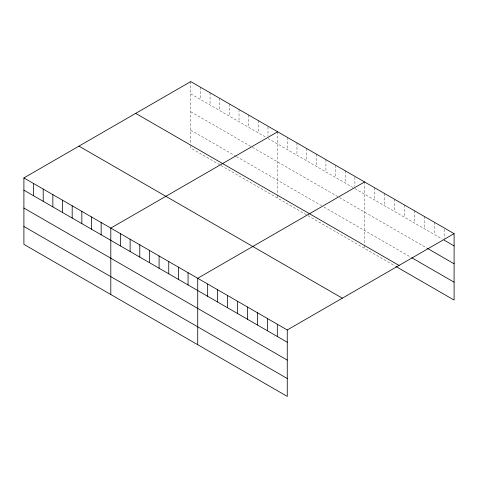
<?xml version="1.0" encoding="UTF-8"?>
<svg xmlns="http://www.w3.org/2000/svg" width="478" height="478" viewBox="0 0 478 478"><rect width="100%" height="100%" fill="white"/><g stroke="black" fill="none" stroke-linecap="round" stroke-linejoin="round"><path stroke-width="0.36" stroke-dasharray="2.39 1.79" d="M190.74 93.855L266.061 137.341M267.991 138.459L352.967 187.519M354.903 188.631L442.287 239.084M190.74 111.733L251.9 147.039M252.539 147.415L338.806 197.217M339.452 197.587L426.74 247.986M190.74 130.153L235.803 156.169M236.449 156.539L321.425 205.6M324 207.088L411.194 257.427M219.707 164.755L190.74 148.025L190.74 145.049M220.997 165.496L306.619 214.927M307.904 215.674L395.647 266.33M444.152 229.344L444.152 238.719M434.203 222.162L434.203 234.417M424.255 216.415L424.255 228.675M414.301 210.673L414.301 222.927M404.352 204.931L404.352 217.185M394.404 199.183L394.404 211.443M384.455 193.441L384.455 205.695M374.507 187.699L374.507 199.953M364.559 181.951L364.559 244.658M364.559 245.399L364.559 248.381M354.903 177.099L354.903 186.468M345.241 170.801L345.241 183.056M335.586 165.227L335.586 177.481M325.93 159.652L325.93 171.907M316.275 154.077L316.275 166.332M306.619 148.503L306.619 160.757M296.963 142.928L296.963 155.183M287.308 137.353L287.308 149.608M277.646 131.773L277.646 194.48M277.646 195.227L277.646 198.203M267.991 126.921L267.991 136.296M258.335 120.623L258.335 132.884M248.68 115.049L248.68 127.303M239.024 109.474L239.024 121.729M229.368 103.899L229.368 116.154M219.707 98.325L219.707 110.579M210.051 92.75L210.051 105.005M200.396 87.175L200.396 99.43M190.74 81.601L190.74 144.302"/><path stroke-width="0.72" d="M23.9 177.924L287.26 329.975L287.26 396.399L23.9 244.354L23.9 177.924L190.74 81.601L454.1 233.646L454.1 300.076L396.268 266.688M277.646 131.773L110.806 228.102L110.806 294.526M364.559 181.951L197.719 278.274L197.719 344.704M287.26 329.975L454.1 233.646M444.152 240.159L454.1 245.907M427.362 248.345L454.1 263.784M411.815 257.785L454.1 282.199M135.68 113.388L399.04 265.433M78.96 146.137L342.32 298.188M23.9 190.178L287.26 342.23M23.9 208.055L287.26 360.107M23.9 226.476L287.26 378.522M277.312 324.227L277.312 336.482M267.363 318.485L267.363 330.74M257.415 312.737L257.415 324.998M247.467 306.995L247.467 319.25M237.512 301.254L237.512 313.508M227.564 295.506L227.564 307.766M217.615 289.764L217.615 302.018M207.667 284.022L207.667 296.276M188.063 272.699L188.063 284.96M178.408 267.124L178.408 279.379M168.746 261.55L168.746 273.804M159.09 255.975L159.09 268.23M149.435 250.4L149.435 262.655M139.779 244.826L139.779 257.08M130.124 239.251L130.124 251.506M120.468 233.676L120.468 245.931M101.151 222.527L101.151 234.782M91.495 216.946L91.495 229.207M81.84 211.372L81.84 223.632M72.184 205.797L72.184 218.058M62.528 200.222L62.528 212.477M52.867 194.648L52.867 206.902M43.211 189.073L43.211 201.328M33.556 183.498L33.556 195.753"/></g></svg>
